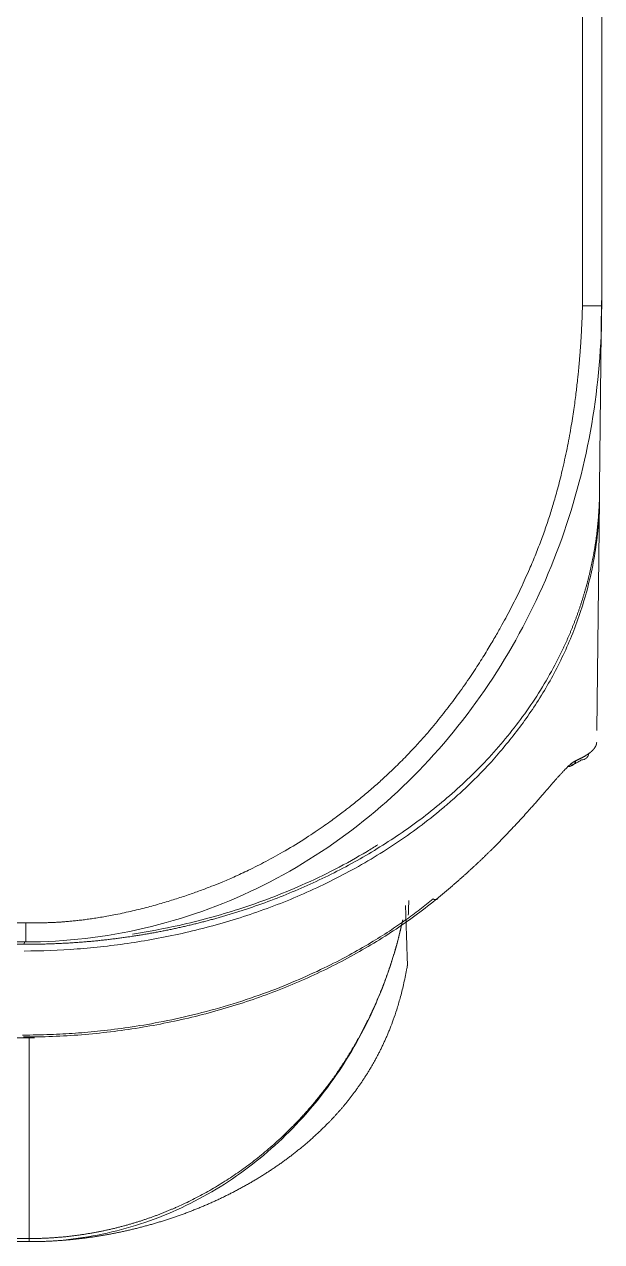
# Model space of a CAD drawing. Header units: millimetres. Extents: x -6909 to -4533, y -2578 to 782.
# Drawn here: x -5752.45 to -5737.41, y 438.79 to 470.47 of the extents above; entities that cross this region are included whole.
import ezdxf

# ---------------------------------------------------------------- set-up
doc = ezdxf.new("R2010")
doc.units = ezdxf.units.MM

msp = doc.modelspace()

# ---------------------------------------------------------------- linework, layer by layer
at = {"linetype": 'Continuous', "lineweight": 18}
for p, q in [((-5737.914, 557.845), (-5737.914, 463.14)), ((-5737.414, 558.017), (-5737.414, 463.14)), ((-5737.47, 458.413), (-5737.415, 463.283)), ((-5737.54, 452.087), (-5737.473, 458.09)), ((-5752.414, 447.089), (-5924.418, 447.089)), ((-5752.414, 446.589), (-5924.418, 446.589)), ((-5924.418, 446.527), (-5752.451, 446.527)), ((-5752.45, 446.589), (-5752.451, 446.527)), ((-5752.328, 444.126), (-5752.328, 438.869)), ((-5924.421, 444.096), (-5752.184, 444.096)), ((-5891.614, 438.869), (-5752.328, 438.869)), ((-5891.614, 438.789), (-5752.328, 438.789)), ((-5752.328, 438.789), (-5752.328, 438.869))]:
    msp.add_line(p, q, dxfattribs=at)
for points, knots in [([(-5737.914, 463.14), (-5737.915, 463.111), (-5737.917, 463.054), (-5737.92, 462.968), (-5737.923, 462.882), (-5737.926, 462.794), (-5737.93, 462.706), (-5737.934, 462.618), (-5737.938, 462.528), (-5737.943, 462.438), (-5737.948, 462.348), (-5737.954, 462.257), (-5737.96, 462.165), (-5737.966, 462.073), (-5737.973, 461.98), (-5737.98, 461.886), (-5737.988, 461.792), (-5737.996, 461.697), (-5738.004, 461.602), (-5738.013, 461.506), (-5738.022, 461.409), (-5738.032, 461.312), (-5738.052, 461.129), (-5738.085, 460.84), (-5738.141, 460.424), (-5738.217, 459.946), (-5738.298, 459.508), (-5738.376, 459.138), (-5738.439, 458.863), (-5738.502, 458.609), (-5738.563, 458.376), (-5738.622, 458.165), (-5738.677, 457.975), (-5738.751, 457.733), (-5738.85, 457.431), (-5738.983, 457.058), (-5739.131, 456.676), (-5739.273, 456.336), (-5739.404, 456.043), (-5739.517, 455.798), (-5739.635, 455.555), (-5739.756, 455.314), (-5739.881, 455.076), (-5739.993, 454.872), (-5740.091, 454.698), (-5740.175, 454.549), (-5740.269, 454.389), (-5740.37, 454.219), (-5740.481, 454.039), (-5740.6, 453.849), (-5740.73, 453.649), (-5740.87, 453.439), (-5741.019, 453.224), (-5741.174, 453.007), (-5741.333, 452.793), (-5741.495, 452.583), (-5741.66, 452.375), (-5741.802, 452.202), (-5741.923, 452.059), (-5742.024, 451.942), (-5742.136, 451.816), (-5742.259, 451.681), (-5742.393, 451.538), (-5742.539, 451.387), (-5742.696, 451.229), (-5742.893, 451.038), (-5743.127, 450.818), (-5743.399, 450.577), (-5743.675, 450.344), (-5743.897, 450.166), (-5744.066, 450.034), (-5744.188, 449.942), (-5744.33, 449.835), (-5744.493, 449.717), (-5744.677, 449.586), (-5744.884, 449.445), (-5745.211, 449.23), (-5745.637, 448.969), (-5746.139, 448.69), (-5746.586, 448.465), (-5746.973, 448.286), (-5747.296, 448.148), (-5747.588, 448.03), (-5747.877, 447.92), (-5748.194, 447.808), (-5748.533, 447.696), (-5748.896, 447.586), (-5749.283, 447.48), (-5749.693, 447.38), (-5750.034, 447.307), (-5750.295, 447.258), (-5750.463, 447.229), (-5750.623, 447.204), (-5750.775, 447.182), (-5750.918, 447.163), (-5751.052, 447.147), (-5751.177, 447.134), (-5751.291, 447.123), (-5751.396, 447.114), (-5751.494, 447.107), (-5751.591, 447.101), (-5751.687, 447.096), (-5751.781, 447.092), (-5751.875, 447.089), (-5751.968, 447.087), (-5752.059, 447.085), (-5752.15, 447.085), (-5752.239, 447.086), (-5752.327, 447.087), (-5752.385, 447.088), (-5752.414, 447.089)], [0, 0, 0, 0, 0.003562, 0.007151, 0.010767, 0.014409, 0.018078, 0.021774, 0.025497, 0.029247, 0.033023, 0.036827, 0.040657, 0.044515, 0.048399, 0.05231, 0.056249, 0.060214, 0.064207, 0.068227, 0.072274, 0.076348, 0.080449, 0.095245, 0.112726, 0.132897, 0.15576, 0.1684, 0.180167, 0.19106, 0.201078, 0.210221, 0.218487, 0.225878, 0.241763, 0.258248, 0.275331, 0.29301, 0.304255, 0.315499, 0.326741, 0.33798, 0.349216, 0.360449, 0.367024, 0.374159, 0.381854, 0.390109, 0.398924, 0.408298, 0.418231, 0.428725, 0.439837, 0.450937, 0.462024, 0.473101, 0.484166, 0.495222, 0.501098, 0.507545, 0.514566, 0.522158, 0.530323, 0.539061, 0.54837, 0.558252, 0.573382, 0.588494, 0.603588, 0.618661, 0.624014, 0.630383, 0.63777, 0.646172, 0.65559, 0.666023, 0.677471, 0.704509, 0.728448, 0.749291, 0.767044, 0.781703, 0.793266, 0.806371, 0.82037, 0.835265, 0.851059, 0.867753, 0.88535, 0.90385, 0.911353, 0.918483, 0.925238, 0.931618, 0.937624, 0.943254, 0.948509, 0.95339, 0.957531, 0.961626, 0.965674, 0.969676, 0.97363, 0.977538, 0.981399, 0.985213, 0.98898, 0.9927, 0.996374, 1, 1, 1, 1]), ([(-5752.414, 446.589), (-5751.378, 446.589), (-5749.299, 446.835), (-5745.359, 448.225), (-5742.043, 450.846), (-5739.667, 454.228), (-5737.937, 457.993), (-5737.414, 461.084), (-5737.414, 463.14)], [0, 0, 0, 0, 0.125, 0.25, 0.5, 0.625, 0.75, 1, 1, 1, 1]), ([(-5737.914, 463.14), (-5737.882, 463.14), (-5737.849, 463.14), (-5737.785, 463.14), (-5737.753, 463.14), (-5737.693, 463.14), (-5737.664, 463.14), (-5737.609, 463.14), (-5737.584, 463.14), (-5737.538, 463.14), (-5737.517, 463.14), (-5737.481, 463.14), (-5737.465, 463.14), (-5737.44, 463.14), (-5737.43, 463.14), (-5737.418, 463.14), (-5737.414, 463.14), (-5737.414, 463.14)], [0, 0, 0, 0, 0.125, 0.125, 0.25, 0.25, 0.375, 0.375, 0.5, 0.5, 0.625, 0.625, 0.75, 0.75, 0.875, 0.875, 1, 1, 1, 1]), ([(-5752.451, 446.527), (-5752.43, 446.527), (-5752.39, 446.527), (-5752.329, 446.527), (-5752.268, 446.528), (-5752.208, 446.528), (-5752.147, 446.529), (-5752.086, 446.53), (-5752.025, 446.531), (-5751.965, 446.532), (-5751.904, 446.534), (-5751.843, 446.536), (-5751.783, 446.538), (-5751.722, 446.54), (-5751.661, 446.542), (-5751.6, 446.545), (-5751.54, 446.548), (-5751.479, 446.551), (-5751.418, 446.554), (-5751.358, 446.557), (-5751.297, 446.561), (-5751.236, 446.564), (-5751.176, 446.568), (-5751.115, 446.572), (-5751.055, 446.577), (-5750.994, 446.581), (-5750.934, 446.586), (-5750.873, 446.591), (-5750.813, 446.596), (-5750.752, 446.601), (-5750.692, 446.607), (-5750.631, 446.612), (-5750.571, 446.618), (-5750.51, 446.624), (-5750.45, 446.631), (-5750.39, 446.637), (-5750.33, 446.644), (-5750.269, 446.651), (-5750.209, 446.658), (-5750.149, 446.665), (-5750.089, 446.672), (-5750.029, 446.68), (-5749.969, 446.688), (-5749.909, 446.696), (-5749.849, 446.704), (-5749.789, 446.713), (-5749.729, 446.721), (-5749.669, 446.73), (-5749.609, 446.739), (-5749.549, 446.748), (-5749.489, 446.758), (-5749.43, 446.767), (-5749.37, 446.777), (-5749.31, 446.787), (-5749.251, 446.797), (-5749.191, 446.808), (-5749.132, 446.818), (-5749.072, 446.829), (-5749.013, 446.84), (-5748.954, 446.851), (-5748.895, 446.863), (-5748.835, 446.874), (-5748.776, 446.886), (-5748.717, 446.898), (-5748.658, 446.91), (-5748.599, 446.922), (-5748.54, 446.935), (-5748.481, 446.947), (-5748.423, 446.96), (-5748.364, 446.973), (-5748.305, 446.987), (-5748.247, 447), (-5748.188, 447.014), (-5748.13, 447.028), (-5748.071, 447.042), (-5748.013, 447.056), (-5747.955, 447.07), (-5747.896, 447.085), (-5747.838, 447.1), (-5747.78, 447.115), (-5747.722, 447.13), (-5747.664, 447.145), (-5747.607, 447.161), (-5747.549, 447.176), (-5747.491, 447.192), (-5747.434, 447.208), (-5747.376, 447.225), (-5747.319, 447.241), (-5747.261, 447.258), (-5747.204, 447.275), (-5747.147, 447.292), (-5747.09, 447.309), (-5747.033, 447.326), (-5746.976, 447.344), (-5746.919, 447.362), (-5746.862, 447.38), (-5746.806, 447.398), (-5746.552, 447.48), (-5746.103, 447.636), (-5745.468, 447.886), (-5744.842, 448.162), (-5744.227, 448.464), (-5743.625, 448.794), (-5743.037, 449.15), (-5742.467, 449.532), (-5741.91, 449.946), (-5741.367, 450.393), (-5740.839, 450.876), (-5740.335, 451.393), (-5739.856, 451.943), (-5739.409, 452.528), (-5738.997, 453.144), (-5738.738, 453.595), (-5738.598, 453.86), (-5738.563, 453.929), (-5738.527, 453.999), (-5738.492, 454.069), (-5738.458, 454.139), (-5738.424, 454.21), (-5738.391, 454.282), (-5738.357, 454.353), (-5738.325, 454.426), (-5738.293, 454.498), (-5738.261, 454.571), (-5738.23, 454.645), (-5738.2, 454.718), (-5738.17, 454.793), (-5738.14, 454.867), (-5738.111, 454.942), (-5738.083, 455.018), (-5738.055, 455.093), (-5738.027, 455.17), (-5738, 455.246), (-5737.974, 455.323), (-5737.949, 455.401), (-5737.923, 455.478), (-5737.899, 455.556), (-5737.875, 455.635), (-5737.852, 455.714), (-5737.829, 455.793), (-5737.807, 455.872), (-5737.786, 455.952), (-5737.765, 456.033), (-5737.745, 456.113), (-5737.725, 456.194), (-5737.706, 456.276), (-5737.688, 456.358), (-5737.671, 456.44), (-5737.654, 456.522), (-5737.638, 456.605), (-5737.622, 456.688), (-5737.607, 456.771), (-5737.593, 456.855), (-5737.58, 456.939), (-5737.567, 457.024), (-5737.555, 457.108), (-5737.544, 457.193), (-5737.534, 457.279), (-5737.524, 457.364), (-5737.515, 457.45), (-5737.507, 457.536), (-5737.5, 457.623), (-5737.493, 457.709), (-5737.488, 457.796), (-5737.483, 457.884), (-5737.478, 457.971), (-5737.475, 458.059), (-5737.473, 458.147), (-5737.471, 458.236), (-5737.47, 458.324), (-5737.47, 458.383), (-5737.47, 458.413)], [0, 0, 0, 0, 0.002529, 0.005058, 0.007587, 0.010117, 0.012646, 0.015176, 0.017706, 0.020236, 0.022767, 0.025297, 0.027828, 0.030359, 0.03289, 0.035421, 0.037953, 0.040485, 0.043017, 0.045549, 0.048081, 0.050614, 0.053147, 0.05568, 0.058213, 0.060746, 0.06328, 0.065814, 0.068348, 0.070883, 0.073418, 0.075953, 0.078488, 0.081023, 0.083559, 0.086095, 0.088631, 0.091168, 0.093704, 0.096241, 0.098779, 0.101316, 0.103854, 0.106392, 0.108931, 0.111469, 0.114008, 0.116548, 0.119087, 0.121627, 0.124167, 0.126708, 0.129248, 0.131789, 0.134331, 0.136872, 0.139414, 0.141957, 0.144499, 0.147042, 0.149585, 0.152129, 0.154673, 0.157217, 0.159762, 0.162307, 0.164852, 0.167398, 0.169943, 0.17249, 0.175036, 0.177583, 0.180131, 0.182678, 0.185226, 0.187775, 0.190324, 0.192873, 0.195422, 0.197972, 0.200522, 0.203073, 0.205624, 0.208175, 0.210727, 0.213279, 0.215832, 0.218385, 0.220938, 0.223492, 0.226046, 0.228601, 0.231156, 0.233711, 0.236267, 0.238823, 0.24138, 0.243937, 0.273268, 0.302969, 0.333043, 0.363495, 0.394329, 0.425547, 0.457155, 0.489155, 0.522609, 0.556921, 0.592093, 0.628128, 0.665027, 0.702795, 0.741432, 0.745484, 0.74955, 0.753631, 0.757725, 0.761834, 0.765958, 0.770095, 0.774247, 0.778413, 0.782593, 0.786787, 0.790996, 0.795219, 0.799456, 0.803707, 0.807973, 0.812253, 0.816547, 0.820855, 0.825178, 0.829514, 0.833865, 0.838231, 0.84261, 0.847004, 0.851412, 0.855834, 0.860271, 0.864722, 0.869187, 0.873666, 0.87816, 0.882668, 0.88719, 0.891726, 0.896277, 0.900842, 0.905421, 0.910014, 0.914622, 0.919244, 0.92388, 0.928531, 0.933195, 0.937874, 0.942568, 0.947275, 0.951997, 0.956733, 0.961483, 0.966248, 0.971027, 0.97582, 0.980628, 0.985449, 0.990285, 0.995135, 1, 1, 1, 1]), ([(-5737.472, 458.238), (-5737.47, 457.771), (-5737.503, 457.315), (-5737.629, 456.431), (-5737.721, 456.003), (-5737.956, 455.179), (-5738.097, 454.783), (-5738.42, 454.026), (-5738.601, 453.665), (-5738.991, 452.979), (-5739.201, 452.655), (-5739.642, 452.041), (-5739.872, 451.752), (-5740.345, 451.208), (-5740.588, 450.954), (-5740.956, 450.597), (-5741.079, 450.482), (-5741.265, 450.316), (-5741.357, 450.234), (-5741.466, 450.141), (-5741.52, 450.096), (-5741.547, 450.073), (-5741.56, 450.062), (-5741.567, 450.056), (-5741.57, 450.053), (-5741.572, 450.052), (-5741.573, 450.051), (-5741.573, 450.051), (-5741.573, 450.05), (-5741.574, 450.05), (-5741.574, 450.05), (-5741.96, 449.728), (-5742.364, 449.427), (-5743.202, 448.868), (-5743.635, 448.61), (-5744.521, 448.139), (-5744.975, 447.925), (-5745.895, 447.54), (-5746.362, 447.37), (-5747.303, 447.07), (-5747.777, 446.941), (-5748.725, 446.723), (-5749.199, 446.634), (-5750.143, 446.493), (-5750.612, 446.441), (-5751.541, 446.372), (-5752.001, 446.354), (-5752.454, 446.352)], [0, 0, 0, 0, 0.0625, 0.0625, 0.125, 0.125, 0.1875, 0.1875, 0.25, 0.25, 0.3125, 0.3125, 0.375, 0.375, 0.4375, 0.4375, 0.46875, 0.46875, 0.484375, 0.492187, 0.496094, 0.498047, 0.499023, 0.499512, 0.499756, 0.499878, 0.499939, 0.499969, 0.499985, 0.499985, 0.5, 0.5, 0.5625, 0.5625, 0.625, 0.625, 0.6875, 0.6875, 0.75, 0.75, 0.8125, 0.8125, 0.875, 0.875, 0.9375, 0.9375, 1, 1, 1, 1]), ([(-5737.746, 451.494), (-5737.743, 451.496), (-5737.736, 451.501), (-5737.727, 451.508), (-5737.718, 451.515), (-5737.709, 451.522), (-5737.7, 451.529), (-5737.692, 451.537), (-5737.683, 451.544), (-5737.675, 451.551), (-5737.667, 451.559), (-5737.659, 451.566), (-5737.652, 451.574), (-5737.644, 451.582), (-5737.637, 451.59), (-5737.63, 451.597), (-5737.623, 451.605), (-5737.617, 451.613), (-5737.61, 451.621), (-5737.604, 451.629), (-5737.598, 451.637), (-5737.593, 451.645), (-5737.588, 451.654), (-5737.583, 451.662), (-5737.578, 451.67), (-5737.573, 451.679), (-5737.569, 451.687), (-5737.565, 451.696), (-5737.562, 451.704), (-5737.558, 451.713), (-5737.555, 451.721), (-5737.553, 451.73), (-5737.55, 451.739), (-5737.548, 451.748), (-5737.547, 451.756), (-5737.545, 451.765), (-5737.545, 451.771), (-5737.544, 451.774)], [0, 0, 0, 0, 0.025028, 0.050265, 0.07571, 0.101363, 0.127225, 0.153295, 0.179573, 0.20606, 0.232756, 0.25966, 0.286772, 0.314093, 0.341622, 0.36936, 0.397306, 0.42546, 0.453823, 0.482395, 0.511174, 0.540163, 0.569359, 0.598764, 0.628378, 0.6582, 0.688231, 0.718469, 0.748917, 0.779573, 0.810437, 0.84151, 0.872791, 0.90428, 0.935978, 0.967885, 1, 1, 1, 1]), ([(-5737.746, 451.494), (-5737.749, 451.491), (-5737.756, 451.486), (-5737.766, 451.479), (-5737.777, 451.472), (-5737.788, 451.464), (-5737.8, 451.457), (-5737.812, 451.449), (-5737.824, 451.442), (-5737.836, 451.434), (-5737.849, 451.426), (-5737.862, 451.418), (-5737.876, 451.411), (-5737.89, 451.403), (-5737.904, 451.395), (-5737.919, 451.387), (-5737.934, 451.379), (-5737.949, 451.371), (-5737.965, 451.362), (-5737.981, 451.354), (-5737.998, 451.346), (-5738.015, 451.338), (-5738.033, 451.329), (-5738.051, 451.321), (-5738.069, 451.312), (-5738.081, 451.306), (-5738.088, 451.304)], [0, 0, 0, 0, 0.039169, 0.078554, 0.118157, 0.157978, 0.198015, 0.23827, 0.278742, 0.319431, 0.360337, 0.401461, 0.442802, 0.48436, 0.526135, 0.568128, 0.610338, 0.652765, 0.695409, 0.73827, 0.781349, 0.824645, 0.868158, 0.911888, 0.955836, 1, 1, 1, 1]), ([(-5737.746, 451.494), (-5737.75, 451.47), (-5737.757, 451.448), (-5737.78, 451.407), (-5737.796, 451.389), (-5737.831, 451.359), (-5737.852, 451.347), (-5737.896, 451.331), (-5737.919, 451.327), (-5737.942, 451.327)], [0, 0, 0, 0, 0.25, 0.25, 0.5, 0.5, 0.75, 0.75, 1, 1, 1, 1]), ([(-5741.685, 447.729), (-5741.673, 447.739), (-5741.65, 447.758), (-5741.614, 447.788), (-5741.579, 447.817), (-5741.544, 447.846), (-5741.509, 447.875), (-5741.474, 447.904), (-5741.439, 447.933), (-5741.405, 447.962), (-5741.371, 447.991), (-5741.337, 448.02), (-5741.303, 448.049), (-5741.27, 448.078), (-5741.236, 448.107), (-5741.203, 448.136), (-5741.17, 448.165), (-5741.138, 448.193), (-5741.105, 448.222), (-5741.073, 448.251), (-5741.04, 448.279), (-5741.008, 448.308), (-5740.977, 448.336), (-5740.945, 448.365), (-5740.913, 448.393), (-5740.882, 448.421), (-5740.851, 448.45), (-5740.82, 448.478), (-5740.79, 448.506), (-5740.759, 448.534), (-5740.729, 448.562), (-5740.699, 448.59), (-5740.669, 448.618), (-5740.639, 448.646), (-5740.609, 448.674), (-5740.58, 448.702), (-5740.551, 448.73), (-5740.522, 448.757), (-5740.493, 448.785), (-5740.464, 448.812), (-5740.436, 448.84), (-5740.408, 448.867), (-5740.38, 448.894), (-5740.352, 448.922), (-5740.324, 448.949), (-5740.296, 448.976), (-5740.269, 449.003), (-5740.192, 449.079), (-5740.069, 449.203), (-5739.906, 449.371), (-5739.752, 449.533), (-5739.607, 449.688), (-5739.469, 449.838), (-5739.34, 449.981), (-5739.245, 450.087), (-5739.18, 450.16), (-5739.142, 450.203), (-5739.105, 450.246), (-5739.068, 450.287), (-5739.033, 450.328), (-5738.998, 450.368), (-5738.963, 450.407), (-5738.93, 450.446), (-5738.897, 450.484), (-5738.865, 450.521), (-5738.833, 450.557), (-5738.802, 450.593), (-5738.772, 450.627), (-5738.743, 450.661), (-5738.714, 450.695), (-5738.685, 450.727), (-5738.658, 450.758), (-5738.631, 450.789), (-5738.604, 450.819), (-5738.579, 450.848), (-5738.553, 450.876), (-5738.529, 450.904), (-5738.505, 450.931), (-5738.481, 450.956), (-5738.458, 450.981), (-5738.436, 451.005), (-5738.414, 451.029), (-5738.393, 451.051), (-5738.372, 451.073), (-5738.351, 451.093), (-5738.331, 451.113), (-5738.312, 451.132), (-5738.293, 451.15), (-5738.275, 451.167), (-5738.257, 451.183), (-5738.239, 451.199), (-5738.222, 451.213), (-5738.206, 451.227), (-5738.19, 451.24), (-5738.174, 451.252), (-5738.158, 451.263), (-5738.144, 451.273), (-5738.129, 451.282), (-5738.115, 451.29), (-5738.101, 451.297), (-5738.092, 451.301), (-5738.088, 451.304)], [0, 0, 0, 0, 0.005748, 0.011489, 0.017224, 0.022952, 0.028674, 0.034389, 0.040098, 0.045801, 0.051497, 0.057188, 0.062872, 0.068551, 0.074224, 0.079891, 0.085552, 0.091208, 0.096859, 0.102504, 0.108143, 0.113778, 0.119407, 0.125032, 0.130651, 0.136266, 0.141875, 0.14748, 0.153081, 0.158676, 0.164268, 0.169855, 0.175438, 0.181016, 0.186591, 0.192161, 0.197728, 0.20329, 0.208849, 0.214405, 0.219956, 0.225505, 0.23105, 0.236591, 0.24213, 0.247665, 0.253197, 0.258727, 0.294527, 0.32988, 0.364818, 0.399369, 0.433566, 0.467441, 0.501027, 0.512118, 0.523181, 0.534218, 0.54523, 0.556218, 0.567182, 0.578125, 0.589047, 0.599949, 0.610833, 0.621699, 0.632549, 0.643384, 0.654205, 0.665012, 0.675809, 0.686594, 0.69737, 0.708138, 0.718899, 0.729653, 0.740403, 0.75115, 0.761894, 0.772636, 0.783379, 0.794122, 0.804868, 0.815618, 0.826371, 0.837131, 0.847898, 0.858672, 0.869456, 0.88025, 0.891056, 0.901875, 0.912707, 0.923554, 0.934418, 0.945298, 0.956197, 0.967116, 0.978055, 0.989016, 1, 1, 1, 1]), ([(-5738.088, 451.304), (-5738.093, 451.284), (-5738.101, 451.264), (-5738.125, 451.226), (-5738.14, 451.21), (-5738.175, 451.182), (-5738.195, 451.171), (-5738.236, 451.158), (-5738.257, 451.154), (-5738.277, 451.154)], [0, 0, 0, 0, 0.25, 0.25, 0.5, 0.5, 0.75, 0.75, 1, 1, 1, 1]), ([(-5738.214, 451.181), (-5738.213, 451.182), (-5738.191, 451.192), (-5738.152, 451.21), (-5738.1, 451.235), (-5738.054, 451.259), (-5738.013, 451.282), (-5737.976, 451.305), (-5737.953, 451.319), (-5737.942, 451.327)], [0, 0, 0, 0, 0.013992, 0.197909, 0.370919, 0.535948, 0.69397, 0.845608, 1, 1, 1, 1]), ([(-5749.633, 446.792), (-5749.225, 446.855), (-5748.284, 447.031), (-5746.796, 447.436), (-5745.139, 448.066), (-5743.964, 448.673), (-5743.336, 449.058), (-5743.244, 449.116)], [0, 0, 0, 0, 0.174781, 0.406225, 0.661602, 0.950097, 1, 1, 1, 1]), ([(-5752.498, 444.166), (-5752.495, 444.166), (-5752.253, 444.166), (-5751.794, 444.174), (-5751.119, 444.211), (-5750.441, 444.271), (-5749.713, 444.363), (-5748.91, 444.498), (-5748.036, 444.688), (-5747.125, 444.935), (-5746.231, 445.232), (-5745.403, 445.558), (-5744.661, 445.895), (-5744.011, 446.229), (-5743.447, 446.553), (-5742.957, 446.86), (-5742.532, 447.149), (-5742.151, 447.428), (-5741.914, 447.613), (-5741.799, 447.706), (-5741.799, 447.706)], [0, 0, 0, 0, 0.000839, 0.060307, 0.114876, 0.169934, 0.230922, 0.299141, 0.375537, 0.45811, 0.540794, 0.619041, 0.691267, 0.75666, 0.815273, 0.867824, 0.91521, 0.958052, 0.999994, 1, 1, 1, 1]), ([(-5741.685, 447.729), (-5742.029, 447.448), (-5742.391, 447.179), (-5743.148, 446.671), (-5743.544, 446.432), (-5744.365, 445.984), (-5744.791, 445.776), (-5745.668, 445.394), (-5746.119, 445.22), (-5747.043, 444.908), (-5747.516, 444.771), (-5748.478, 444.534), (-5748.967, 444.434), (-5749.957, 444.275), (-5750.457, 444.214), (-5751.463, 444.134), (-5751.969, 444.115), (-5752.475, 444.115)], [0, 0, 0, 0, 0.125, 0.125, 0.25, 0.25, 0.375, 0.375, 0.5, 0.5, 0.625, 0.625, 0.75, 0.75, 0.875, 0.875, 1, 1, 1, 1]), ([(-5741.685, 447.729), (-5741.688, 447.719), (-5741.693, 447.71), (-5741.706, 447.696), (-5741.715, 447.692), (-5741.736, 447.688), (-5741.748, 447.689), (-5741.773, 447.694), (-5741.786, 447.699), (-5741.799, 447.706)], [0, 0, 0, 0, 0.25, 0.25, 0.5, 0.5, 0.75, 0.75, 1, 1, 1, 1]), ([(-5752.414, 446.589), (-5752.414, 446.589), (-5752.414, 446.593), (-5752.414, 446.605), (-5752.414, 446.615), (-5752.414, 446.64), (-5752.414, 446.655), (-5752.414, 446.692), (-5752.414, 446.713), (-5752.414, 446.759), (-5752.414, 446.784), (-5752.414, 446.839), (-5752.414, 446.868), (-5752.414, 446.928), (-5752.414, 446.96), (-5752.414, 447.024), (-5752.414, 447.057), (-5752.414, 447.089)], [0, 0, 0, 0, 0.125, 0.125, 0.25, 0.25, 0.375, 0.375, 0.5, 0.5, 0.625, 0.625, 0.75, 0.75, 0.875, 0.875, 1, 1, 1, 1]), ([(-5752.328, 438.869), (-5752.311, 438.869), (-5752.279, 438.869), (-5752.231, 438.87), (-5752.182, 438.87), (-5752.134, 438.871), (-5752.086, 438.872), (-5752.037, 438.874), (-5751.989, 438.876), (-5751.941, 438.878), (-5751.893, 438.88), (-5751.845, 438.882), (-5751.797, 438.885), (-5751.75, 438.888), (-5751.702, 438.891), (-5751.654, 438.894), (-5751.607, 438.898), (-5751.559, 438.902), (-5751.512, 438.906), (-5751.464, 438.91), (-5751.417, 438.914), (-5751.37, 438.919), (-5751.323, 438.924), (-5751.276, 438.929), (-5751.229, 438.935), (-5751.182, 438.94), (-5751.135, 438.946), (-5751.088, 438.952), (-5751.042, 438.959), (-5750.995, 438.965), (-5750.949, 438.972), (-5750.902, 438.979), (-5750.856, 438.986), (-5750.81, 438.994), (-5750.764, 439.001), (-5750.718, 439.009), (-5750.672, 439.017), (-5750.626, 439.025), (-5750.581, 439.034), (-5750.535, 439.043), (-5750.489, 439.051), (-5750.444, 439.061), (-5750.399, 439.07), (-5750.354, 439.079), (-5750.308, 439.089), (-5750.263, 439.099), (-5750.218, 439.109), (-5750.174, 439.12), (-5750.129, 439.13), (-5750.084, 439.141), (-5750.04, 439.152), (-5749.995, 439.163), (-5749.951, 439.175), (-5749.907, 439.186), (-5749.863, 439.198), (-5749.819, 439.21), (-5749.775, 439.222), (-5749.731, 439.234), (-5749.688, 439.247), (-5749.644, 439.26), (-5749.601, 439.273), (-5749.557, 439.286), (-5749.514, 439.299), (-5749.471, 439.313), (-5749.428, 439.326), (-5749.385, 439.34), (-5749.342, 439.354), (-5749.3, 439.369), (-5749.257, 439.383), (-5749.215, 439.398), (-5749.173, 439.413), (-5749.13, 439.428), (-5749.088, 439.443), (-5749.047, 439.458), (-5749.005, 439.474), (-5748.963, 439.489), (-5748.921, 439.505), (-5748.88, 439.521), (-5748.839, 439.538), (-5748.798, 439.554), (-5748.756, 439.571), (-5748.716, 439.588), (-5748.675, 439.605), (-5748.634, 439.622), (-5748.593, 439.639), (-5748.553, 439.656), (-5748.392, 439.727), (-5748.111, 439.859), (-5747.715, 440.067), (-5747.323, 440.297), (-5746.935, 440.549), (-5746.554, 440.824), (-5746.18, 441.121), (-5745.814, 441.441), (-5745.565, 441.682), (-5745.421, 441.829), (-5745.378, 441.873), (-5745.335, 441.917), (-5745.292, 441.962), (-5745.25, 442.008), (-5745.207, 442.054), (-5745.165, 442.101), (-5745.122, 442.148), (-5745.08, 442.196), (-5745.037, 442.244), (-5744.995, 442.293), (-5744.953, 442.342), (-5744.91, 442.392), (-5744.868, 442.442), (-5744.826, 442.493), (-5744.784, 442.545), (-5744.743, 442.597), (-5744.701, 442.649), (-5744.659, 442.702), (-5744.618, 442.756), (-5744.577, 442.81), (-5744.535, 442.865), (-5744.494, 442.921), (-5744.453, 442.977), (-5744.413, 443.033), (-5744.372, 443.09), (-5744.332, 443.148), (-5744.292, 443.206), (-5744.252, 443.265), (-5744.212, 443.324), (-5744.172, 443.384), (-5744.133, 443.444), (-5744.093, 443.505), (-5744.054, 443.567), (-5744.015, 443.629), (-5743.977, 443.692), (-5743.939, 443.755), (-5743.9, 443.819), (-5743.863, 443.883), (-5743.825, 443.948), (-5743.788, 444.014), (-5743.751, 444.08), (-5743.714, 444.147), (-5743.678, 444.214), (-5743.641, 444.282), (-5743.606, 444.35), (-5743.57, 444.42), (-5743.535, 444.489), (-5743.5, 444.559), (-5743.465, 444.63), (-5743.431, 444.701), (-5743.397, 444.773), (-5743.364, 444.846), (-5743.331, 444.919), (-5743.298, 444.992), (-5743.266, 445.067), (-5743.234, 445.141), (-5743.202, 445.217), (-5743.171, 445.293), (-5743.14, 445.369), (-5743.11, 445.446), (-5743.08, 445.524), (-5743.051, 445.602), (-5743.022, 445.681), (-5742.993, 445.76), (-5742.965, 445.84), (-5742.938, 445.92), (-5742.911, 446.001), (-5742.884, 446.083), (-5742.858, 446.165), (-5742.832, 446.247), (-5742.807, 446.33), (-5742.783, 446.414), (-5742.759, 446.498), (-5742.735, 446.583), (-5742.712, 446.668), (-5742.69, 446.754), (-5742.668, 446.841), (-5742.647, 446.927), (-5742.627, 447.015), (-5742.609, 447.095), (-5742.597, 447.146), (-5742.592, 447.168)], [0, 0, 0, 0, 0.003505, 0.007007, 0.010504, 0.013996, 0.017485, 0.020969, 0.02445, 0.027926, 0.031398, 0.034865, 0.038329, 0.041789, 0.045244, 0.048695, 0.052143, 0.055586, 0.059025, 0.06246, 0.06589, 0.069317, 0.07274, 0.076158, 0.079573, 0.082984, 0.08639, 0.089793, 0.093191, 0.096586, 0.099976, 0.103363, 0.106745, 0.110124, 0.113498, 0.116869, 0.120235, 0.123598, 0.126957, 0.130312, 0.133663, 0.13701, 0.140353, 0.143692, 0.147027, 0.150359, 0.153686, 0.15701, 0.16033, 0.163646, 0.166958, 0.170267, 0.173571, 0.176872, 0.180169, 0.183462, 0.186751, 0.190037, 0.193319, 0.196597, 0.199871, 0.203142, 0.206409, 0.209672, 0.212931, 0.216187, 0.219439, 0.222687, 0.225932, 0.229173, 0.23241, 0.235644, 0.238874, 0.2421, 0.245323, 0.248542, 0.251758, 0.25497, 0.258178, 0.261383, 0.264584, 0.267782, 0.270976, 0.274167, 0.277354, 0.280537, 0.283717, 0.315484, 0.347786, 0.380631, 0.414027, 0.447982, 0.482502, 0.517594, 0.553264, 0.557674, 0.56211, 0.566571, 0.571059, 0.575571, 0.58011, 0.584675, 0.589265, 0.593881, 0.598523, 0.603191, 0.607885, 0.612604, 0.61735, 0.622122, 0.626919, 0.631743, 0.636592, 0.641468, 0.646369, 0.651297, 0.656251, 0.66123, 0.666236, 0.671268, 0.676326, 0.681411, 0.686521, 0.691658, 0.696821, 0.70201, 0.707225, 0.712466, 0.717734, 0.723028, 0.728348, 0.733695, 0.739068, 0.744467, 0.749893, 0.755344, 0.760823, 0.766327, 0.771858, 0.777415, 0.782999, 0.788609, 0.794246, 0.799909, 0.805598, 0.811314, 0.817057, 0.822826, 0.828621, 0.834443, 0.840291, 0.846166, 0.852067, 0.857995, 0.86395, 0.869931, 0.875938, 0.881972, 0.888033, 0.894121, 0.900234, 0.906375, 0.912542, 0.918736, 0.924956, 0.931203, 0.937477, 0.943777, 0.950105, 0.956458, 0.962839, 0.969246, 0.975679, 0.98214, 0.988627, 0.995141, 1, 1, 1, 1]), ([(-5750.294, 439.014), (-5749.96, 439.088), (-5749.631, 439.181), (-5748.985, 439.401), (-5748.668, 439.528), (-5748.05, 439.816), (-5747.749, 439.977), (-5747.165, 440.329), (-5746.883, 440.52), (-5746.339, 440.93), (-5746.078, 441.149), (-5745.58, 441.612), (-5745.343, 441.856), (-5744.668, 442.62), (-5744.269, 443.172), (-5743.579, 444.338), (-5743.288, 444.952), (-5742.936, 445.904), (-5742.832, 446.226), (-5742.69, 446.747), (-5742.642, 446.943), (-5742.599, 447.14)], [0, 0, 0, 0, 0.086208, 0.086208, 0.172437, 0.172437, 0.258666, 0.258666, 0.344895, 0.344895, 0.431124, 0.431124, 0.517354, 0.517354, 0.689812, 0.689812, 0.86227, 0.86227, 0.9485, 0.9485, 1, 1, 1, 1]), ([(-5744.514, 441.901), (-5744.505, 441.91), (-5744.488, 441.928), (-5744.462, 441.955), (-5744.436, 441.982), (-5744.41, 442.01), (-5744.384, 442.037), (-5744.358, 442.066), (-5744.332, 442.094), (-5744.306, 442.123), (-5744.28, 442.152), (-5744.254, 442.181), (-5744.228, 442.211), (-5744.202, 442.241), (-5744.176, 442.271), (-5744.15, 442.301), (-5744.124, 442.332), (-5744.098, 442.363), (-5744.072, 442.395), (-5744.046, 442.427), (-5744.021, 442.459), (-5743.995, 442.491), (-5743.969, 442.524), (-5743.943, 442.557), (-5743.918, 442.59), (-5743.892, 442.624), (-5743.867, 442.658), (-5743.841, 442.692), (-5743.816, 442.727), (-5743.79, 442.762), (-5743.765, 442.797), (-5743.74, 442.833), (-5743.715, 442.869), (-5743.69, 442.905), (-5743.665, 442.942), (-5743.64, 442.979), (-5743.615, 443.016), (-5743.591, 443.054), (-5743.566, 443.092), (-5743.542, 443.13), (-5743.517, 443.169), (-5743.493, 443.208), (-5743.469, 443.247), (-5743.445, 443.287), (-5743.422, 443.327), (-5743.398, 443.367), (-5743.375, 443.408), (-5743.351, 443.449), (-5743.328, 443.49), (-5743.305, 443.532), (-5743.282, 443.574), (-5743.26, 443.616), (-5743.237, 443.659), (-5743.215, 443.702), (-5743.193, 443.745), (-5743.171, 443.789), (-5743.149, 443.833), (-5743.128, 443.878), (-5743.106, 443.922), (-5743.085, 443.968), (-5743.065, 444.013), (-5743.044, 444.059), (-5743.024, 444.105), (-5743.003, 444.152), (-5742.983, 444.199), (-5742.964, 444.246), (-5742.944, 444.293), (-5742.902, 444.398), (-5742.836, 444.575), (-5742.748, 444.837), (-5742.657, 445.141), (-5742.57, 445.487), (-5742.511, 445.774), (-5742.48, 445.945), (-5742.473, 445.987)], [0, 0, 0, 0, 0.008121, 0.016285, 0.024495, 0.032749, 0.041047, 0.04939, 0.057777, 0.066209, 0.074686, 0.083207, 0.091773, 0.100384, 0.10904, 0.117741, 0.126486, 0.135276, 0.144111, 0.152992, 0.161917, 0.170887, 0.179902, 0.188962, 0.198068, 0.207218, 0.216414, 0.225655, 0.234941, 0.244273, 0.253649, 0.263072, 0.272539, 0.282052, 0.29161, 0.301214, 0.310864, 0.320559, 0.330299, 0.340086, 0.349918, 0.359795, 0.369719, 0.379688, 0.389704, 0.399765, 0.409872, 0.420026, 0.430225, 0.440471, 0.450763, 0.461101, 0.471485, 0.481917, 0.492394, 0.502918, 0.513489, 0.524107, 0.534772, 0.545484, 0.556242, 0.567048, 0.577901, 0.588802, 0.59975, 0.610746, 0.62179, 0.632882, 0.683691, 0.74314, 0.811196, 0.887821, 0.972953, 1, 1, 1, 1]), ([(-5752.327, 438.789), (-5752.31, 438.789), (-5752.276, 438.789), (-5752.224, 438.79), (-5752.172, 438.79), (-5752.12, 438.791), (-5752.068, 438.792), (-5752.016, 438.794), (-5751.964, 438.795), (-5751.912, 438.797), (-5751.86, 438.799), (-5751.807, 438.802), (-5751.755, 438.804), (-5751.703, 438.807), (-5751.651, 438.81), (-5751.598, 438.813), (-5751.546, 438.817), (-5751.494, 438.82), (-5751.441, 438.824), (-5751.389, 438.829), (-5751.336, 438.833), (-5751.284, 438.838), (-5751.231, 438.843), (-5751.179, 438.848), (-5751.126, 438.853), (-5751.074, 438.859), (-5751.021, 438.865), (-5750.969, 438.871), (-5750.916, 438.878), (-5750.864, 438.884), (-5750.811, 438.891), (-5750.759, 438.898), (-5750.706, 438.906), (-5750.653, 438.913), (-5750.601, 438.921), (-5750.548, 438.929), (-5750.496, 438.938), (-5750.443, 438.946), (-5750.39, 438.955), (-5750.338, 438.964), (-5750.285, 438.973), (-5750.233, 438.983), (-5750.18, 438.993), (-5750.128, 439.003), (-5750.075, 439.013), (-5750.023, 439.024), (-5749.97, 439.035), (-5749.918, 439.046), (-5749.866, 439.057), (-5749.813, 439.068), (-5749.761, 439.08), (-5749.708, 439.092), (-5749.656, 439.104), (-5749.604, 439.117), (-5749.552, 439.129), (-5749.499, 439.142), (-5749.447, 439.156), (-5749.395, 439.169), (-5749.343, 439.183), (-5749.291, 439.197), (-5749.239, 439.211), (-5749.187, 439.225), (-5749.135, 439.24), (-5749.083, 439.255), (-5749.032, 439.27), (-5748.98, 439.285), (-5748.928, 439.301), (-5748.876, 439.317), (-5748.825, 439.333), (-5748.773, 439.349), (-5748.722, 439.366), (-5748.67, 439.383), (-5748.619, 439.4), (-5748.568, 439.417), (-5748.517, 439.435), (-5748.466, 439.452), (-5748.414, 439.47), (-5748.363, 439.489), (-5748.313, 439.507), (-5748.262, 439.526), (-5748.211, 439.545), (-5748.16, 439.564), (-5748.11, 439.584), (-5748.059, 439.603), (-5748.009, 439.623), (-5747.958, 439.643), (-5747.908, 439.664), (-5747.858, 439.685), (-5747.808, 439.705), (-5747.758, 439.727), (-5747.708, 439.748), (-5747.658, 439.77), (-5747.609, 439.791), (-5747.559, 439.813), (-5747.51, 439.836), (-5747.46, 439.858), (-5747.411, 439.881), (-5747.362, 439.904), (-5747.313, 439.927), (-5747.264, 439.951), (-5747.216, 439.975), (-5747.167, 439.999), (-5747.118, 440.023), (-5747.07, 440.047), (-5747.022, 440.072), (-5746.974, 440.097), (-5746.926, 440.122), (-5746.878, 440.148), (-5746.83, 440.173), (-5746.782, 440.199), (-5746.735, 440.225), (-5746.688, 440.251), (-5746.64, 440.278), (-5746.593, 440.305), (-5746.546, 440.332), (-5746.5, 440.359), (-5746.453, 440.387), (-5746.407, 440.414), (-5746.36, 440.442), (-5746.314, 440.47), (-5746.268, 440.499), (-5746.223, 440.528), (-5746.177, 440.557), (-5746.131, 440.586), (-5746.086, 440.615), (-5746.041, 440.645), (-5745.996, 440.674), (-5745.951, 440.704), (-5745.907, 440.735), (-5745.862, 440.765), (-5745.818, 440.796), (-5745.774, 440.827), (-5745.73, 440.858), (-5745.687, 440.89), (-5745.643, 440.921), (-5745.6, 440.953), (-5745.557, 440.986), (-5745.514, 441.018), (-5745.471, 441.05), (-5745.429, 441.083), (-5745.386, 441.116), (-5745.344, 441.15), (-5745.303, 441.183), (-5745.261, 441.217), (-5745.22, 441.251), (-5745.178, 441.285), (-5745.137, 441.32), (-5745.097, 441.354), (-5745.056, 441.389), (-5745.016, 441.424), (-5744.976, 441.46), (-5744.936, 441.495), (-5744.896, 441.531), (-5744.857, 441.567), (-5744.818, 441.604), (-5744.779, 441.64), (-5744.74, 441.677), (-5744.702, 441.714), (-5744.664, 441.751), (-5744.626, 441.788), (-5744.588, 441.825), (-5744.551, 441.863), (-5744.526, 441.888), (-5744.514, 441.901)], [0, 0, 0, 0, 0.005972, 0.011951, 0.017934, 0.023924, 0.029919, 0.035919, 0.041925, 0.047937, 0.053954, 0.059976, 0.066004, 0.072036, 0.078074, 0.084118, 0.090166, 0.09622, 0.102278, 0.108342, 0.11441, 0.120484, 0.126562, 0.132646, 0.138734, 0.144826, 0.150924, 0.157026, 0.163133, 0.169244, 0.17536, 0.18148, 0.187605, 0.193734, 0.199867, 0.206005, 0.212146, 0.218292, 0.224442, 0.230596, 0.236755, 0.242917, 0.249083, 0.255252, 0.261426, 0.267603, 0.273784, 0.279969, 0.286157, 0.292349, 0.298544, 0.304743, 0.310944, 0.31715, 0.323358, 0.32957, 0.335784, 0.342002, 0.348223, 0.354446, 0.360673, 0.366902, 0.373134, 0.379369, 0.385606, 0.391846, 0.398089, 0.404334, 0.410581, 0.41683, 0.423082, 0.429336, 0.435592, 0.441851, 0.448111, 0.454373, 0.460637, 0.466903, 0.473171, 0.47944, 0.485711, 0.491983, 0.498257, 0.504533, 0.510809, 0.517088, 0.523367, 0.529647, 0.535929, 0.542211, 0.548495, 0.554779, 0.561065, 0.567351, 0.573638, 0.579925, 0.586213, 0.592502, 0.598791, 0.605081, 0.611371, 0.617661, 0.623951, 0.630242, 0.636532, 0.642823, 0.649114, 0.655405, 0.661695, 0.667985, 0.674276, 0.680565, 0.686855, 0.693144, 0.699433, 0.705721, 0.712008, 0.718295, 0.724582, 0.730867, 0.737152, 0.743436, 0.749719, 0.756002, 0.762283, 0.768564, 0.774843, 0.781121, 0.787399, 0.793675, 0.79995, 0.806224, 0.812497, 0.818768, 0.825038, 0.831307, 0.837575, 0.843841, 0.850106, 0.85637, 0.862632, 0.868893, 0.875152, 0.88141, 0.887667, 0.893922, 0.900176, 0.906429, 0.91268, 0.918929, 0.925177, 0.931423, 0.937668, 0.94391, 0.950151, 0.95639, 0.962627, 0.968861, 0.975094, 0.981324, 0.987552, 0.993777, 1, 1, 1, 1]), ([(-5752.328, 438.789), (-5751.986, 438.789), (-5751.644, 438.808), (-5750.965, 438.883), (-5750.627, 438.939), (-5750.294, 439.014), (-5750.294, 439.014), (-5750.294, 439.014)], [0, 0, 0, 0, 0.499938, 0.499938, 0.999875, 0.999875, 1, 1, 1, 1])]:
    msp.add_open_spline(points, degree=3, knots=knots, dxfattribs=at)
for points, degree in [([(-5742.452, 447.284), (-5742.445, 447.412), (-5742.441, 447.54), (-5742.439, 447.668)], 3), ([(-5742.472, 445.971), (-5742.523, 447.535)], 1)]:
    msp.add_open_spline(points, degree=degree, dxfattribs=at)

doc.saveas('drawing.dxf')
